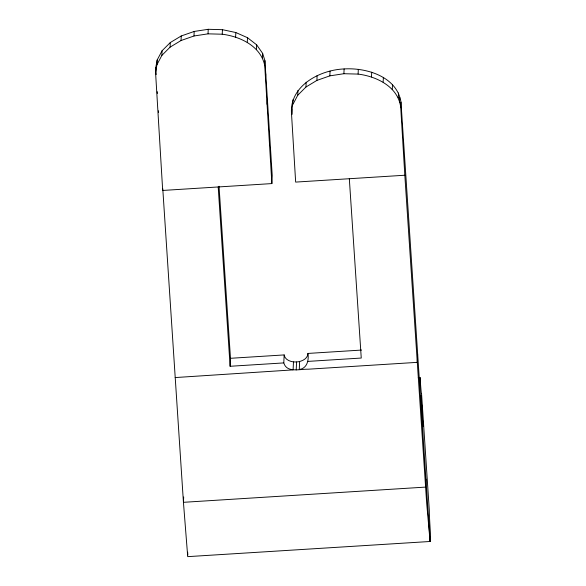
<?xml version="1.0" encoding="UTF-8"?>
<svg xmlns="http://www.w3.org/2000/svg" width="586" height="586" viewBox="0 0 586 586"><rect width="100%" height="100%" fill="white"/><g stroke="black" fill="none" stroke-linecap="round" stroke-linejoin="round"><path stroke-width="0.88" d="M155.554 72.254L155.766 67.544L157.173 59.999L162.088 50.748L170.292 42.544L181.242 35.966L194.186 31.446L208.235 29.3L222.438 29.674L235.828 32.538L247.49 37.694L256.631 44.807L262.631 53.37L264.938 60.688L272.226 175.602L271.867 183.586L162.688 190.45L155.554 72.254L156.96 64.672L157.173 59.999M156.96 64.672L161.875 55.377L162.088 50.748M162.769 188.67L183.44 502.312L187.718 556.641L430.08 541.486L430.446 533.472A19.865 0.396 86.4 0 1 429.311 510.369L421.532 393.418A19.865 0.396 86.4 0 1 420.074 377.545L418.25 377.655M161.875 55.377L170.087 47.144L170.292 42.544M170.087 47.144L181.037 40.529L181.242 35.966M181.037 40.529L193.973 35.995L194.186 31.446M183.682 496.987L183.44 502.312L425.568 487.098L425.934 479.114M193.973 35.995L208.03 33.842L208.235 29.3M271.867 183.586L264.726 65.398C260.66 46.067 240.172 36.5 222.233 34.215L222.438 29.674M235.623 37.101L235.828 32.538M417.635 354.369L417.269 362.353L308.097 369.209C300.464 368.909 286.752 373.282 283.792 362.91L230.115 366.279L230.481 358.295L219.032 186.26M247.285 42.287L247.49 37.694M256.419 49.436L256.631 44.807M262.418 58.043L262.631 53.37M264.726 65.398L264.938 60.688M265.524 78.641L265.744 73.865M267.077 104.301L267.297 99.4M404.823 175.236L295.652 182.092L291.55 114.27C288.913 86.091 319.656 69.924 344.114 68.943C366.543 67.5 396.964 76.663 400.971 102.067L430.08 541.486L426.659 502.971L404.823 175.236L400.729 107.406L400.971 102.067M291.55 114.27L293.059 99.576M283.792 362.91L284.159 354.926L230.481 358.295M292.832 104.542L297.747 95.247L297.966 90.383M284.159 354.926C284.752 359.357 289.513 361.423 293.469 361.906L293.11 369.883L175.141 377.567M297.747 95.247L305.958 87.014L306.178 82.187M296.208 369.956L296.567 361.972C301.409 361.643 307.767 359.057 307.943 353.431L361.621 350.062M299.629 361.518L299.263 369.502C307.13 368.433 309.02 360.163 307.943 353.431M305.958 87.014L316.901 80.399L317.121 75.609M316.901 80.399L329.845 75.865L330.065 71.089M329.845 75.865L343.894 73.711L344.114 68.943M400.729 107.406C398.29 86.801 376.615 76.37 358.105 74.092L358.317 69.316M371.487 76.971L371.707 72.181M383.149 82.165L383.369 77.337M392.29 89.306L392.51 84.443M398.282 97.921L398.509 92.954M399.505 102.667L399.74 97.51M419.708 385.551L420.074 377.545M307.577 361.416L361.254 358.046L349.322 178.723M293.469 361.906L296.567 361.972M208.03 33.842L222.233 34.215M343.894 73.711L358.105 74.092M218.19 186.963L230.115 366.279M187.652 552.18L187.835 554.891M291.791 108.93L292.143 114.358M158.418 110.798L158.535 112.615M155.766 67.544L156.198 74.576M157.238 91.672L157.348 93.496M421.056 396.019L422.989 426.344L421.056 396.019"/></g></svg>
